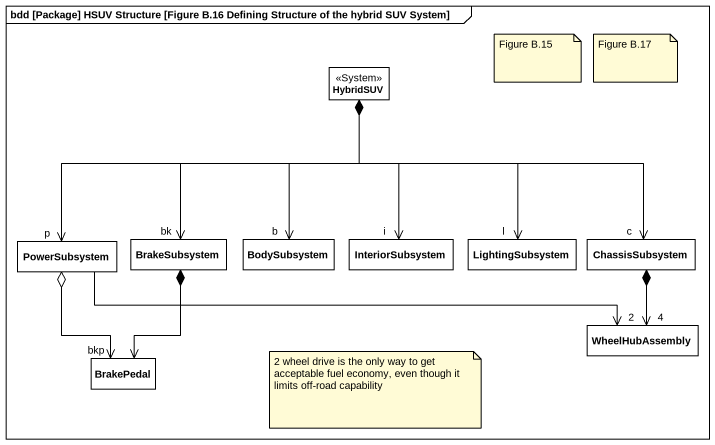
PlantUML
@startuml
mainframe bdd [Package] HSUV Structure [Figure B.16 Defining Structure of the hybrid SUV System]
hide circle
hide empty members
class HybridSUV <<System>> #FFFFFF
class PowerSubsystem #FFFFFF
class BrakeSubsystem #FFFFFF
class BodySubsystem #FFFFFF
class InteriorSubsystem #FFFFFF
class LightingSubsystem #FFFFFF
class ChassisSubsystem #FFFFFF
class WheelHubAssembly #FFFFFF
class BrakePedal #FFFFFF
HybridSUV *-left-> "p" PowerSubsystem
HybridSUV *--> "bk" BrakeSubsystem
HybridSUV *--> "b" BodySubsystem
HybridSUV *--> "i" InteriorSubsystem
HybridSUV *--> "l" LightingSubsystem
HybridSUV *--> "c" ChassisSubsystem
PowerSubsystem -right-> "2" WheelHubAssembly
PowerSubsystem o--> "bkp" BrakePedal
BrakeSubsystem *--> BrakePedal
ChassisSubsystem *--> "4" WheelHubAssembly
note as N1
  Figure B.15
end note
note as N2
  Figure B.17
end note
note as N3
  2 wheel drive is the only way to get acceptable fuel economy, even though it limits off-road capability
end note
@enduml
